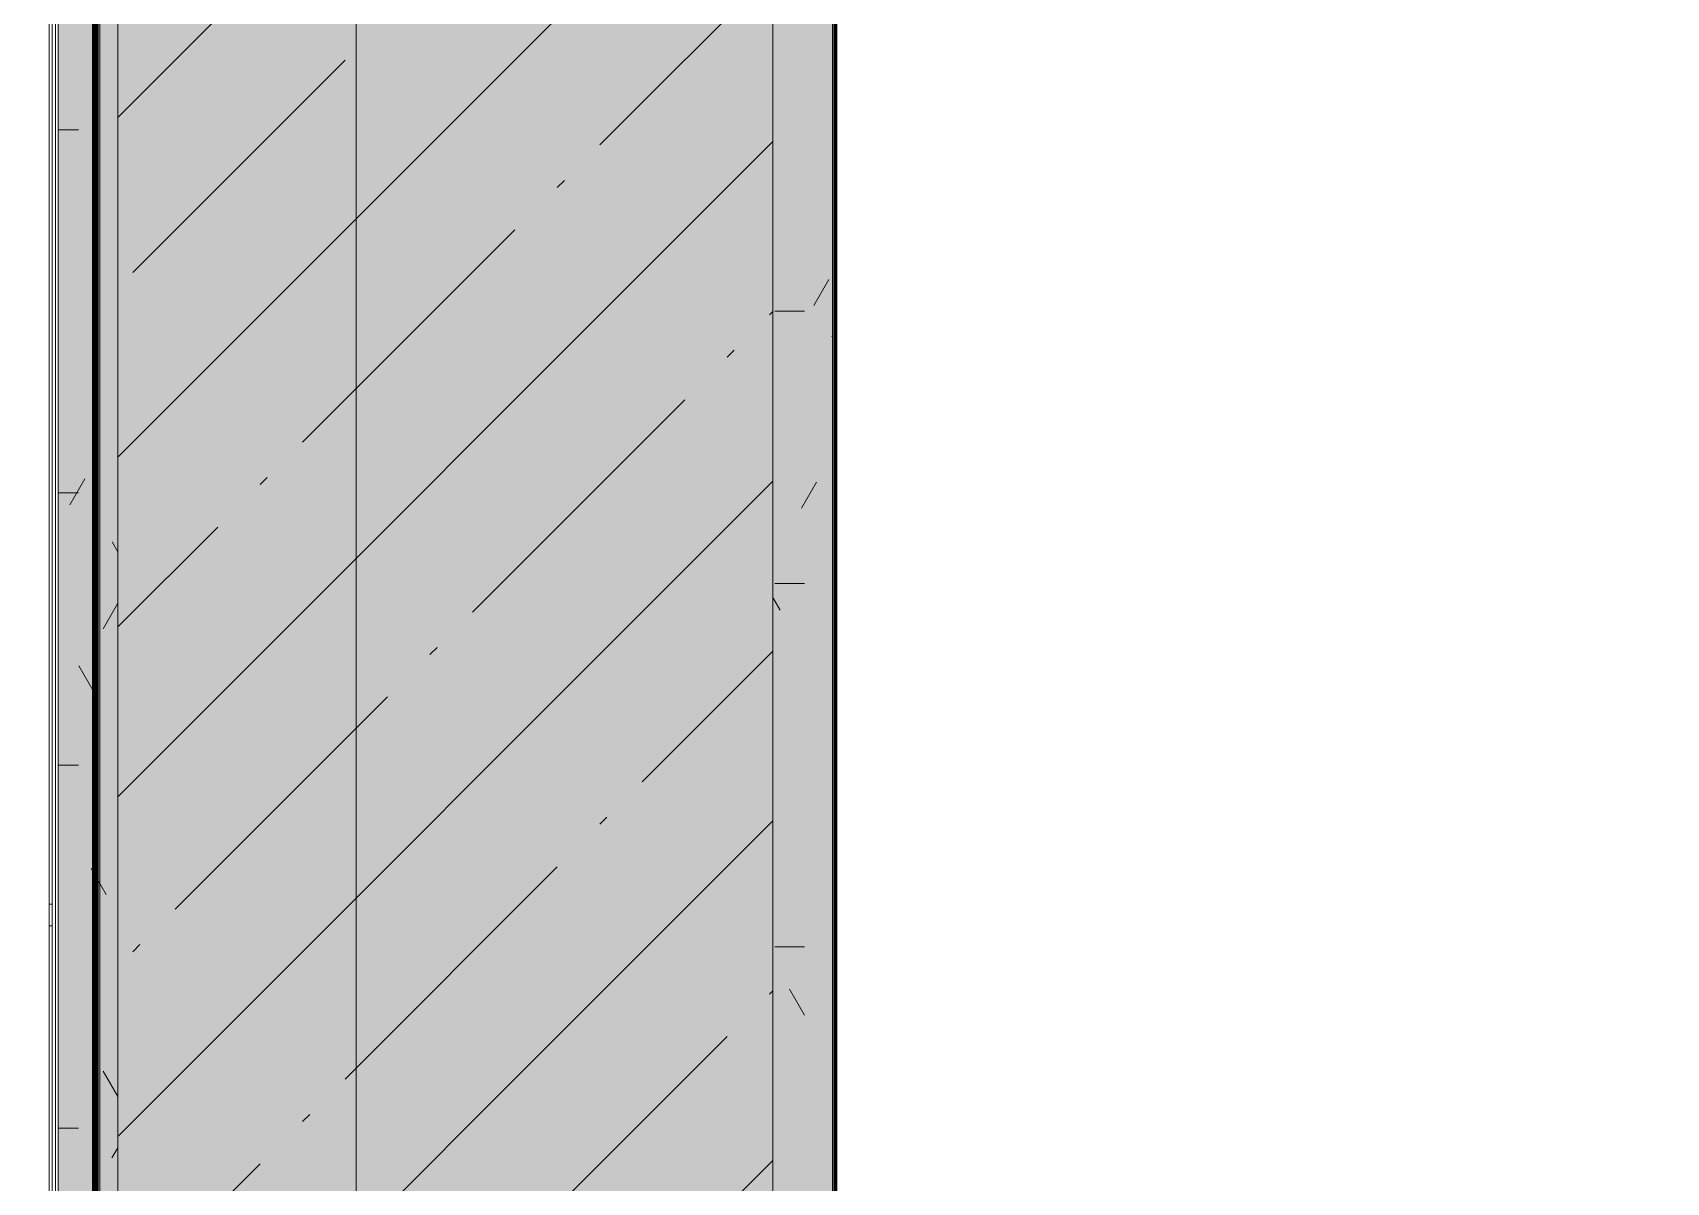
# Model space of a CAD drawing. Header units: millimetres. Extents: x -3817 to 677485, y -22715 to 103890.
# Drawn here: x 107345 to 107894, y 6496 to 6882 of the extents above; entities that cross this region are included whole.
import ezdxf

# ---------------------------------------------------------------- set-up
doc = ezdxf.new("R2010")
doc.units = ezdxf.units.MM
doc.layers.add('PDF _Геометрия', color=7, linetype='Continuous', true_color=0x1d1d1d)
doc.layers.add('PDF _Сплошная заливка', color=7, linetype='Continuous', true_color=0xffffff)

msp = doc.modelspace()

# ---------------------------------------------------------------- hatches: boundary and pattern name
at = {"layer": 'PDF _Сплошная заливка', "transparency": 33554559}
for points in [[(107394.45, 4311.35), (107593.58, 4311.35), (107593.58, 12511.35), (107373.58, 12511.35), (107373.58, 4311.35)], [(107353.58, 2061.35), (107373.58, 2061.35), (107373.58, 12291.35), (107353.58, 12291.35), (107353.58, 2081.35)]]:
    msp.add_hatch(color=256, dxfattribs=at).paths.add_polyline_path(points)

# ---------------------------------------------------------------- linework, layer by layer
at = {"layer": 'PDF _Геометрия', "color": 9, "lineweight": 9, "true_color": 0xc0c0c0}
for points in [[(107893.58, 12519.35), (107893.58, 12531.35), (105338.58, 12531.35), (105338.58, 12511.35), (107593.58, 12511.35), (107373.58, 12511.35), (105338.58, 12511.35), (105338.58, 12311.35), (107373.58, 12311.35), (107373.58, 4311.35), (107373.58, 2061.35), (107573.58, 2061.35), (107573.58, 4311.35), (107593.58, 4311.35), (107593.58, 4391.35), (107613.58, 4391.35)], [(107350.53, 6589.05), (107350.53, 6609.03), (107350.53, 6627.49), (107350.53, 6643.24), (107350.53, 6655.28), (107350.53, 6662.83), (107350.53, 6665.4), (107350.53, 6662.68), (107350.53, 6654.69), (107350.53, 6641.97), (107350.53, 6625.4), (107350.53, 6606.11), (107350.53, 6585.4), (107350.53, 6564.7), (107350.53, 6545.4), (107350.53, 6528.84), (107350.53, 6516.12), (107350.53, 6508.13), (107350.53, 6505.4), (107350.53, 6507.98), (107350.53, 6515.52), (107350.53, 6527.56), (107350.53, 6543.32), (107350.53, 6561.78), (107350.53, 6581.76)], [(107351.53, 6581.76), (107351.53, 6561.78), (107351.53, 6543.32), (107351.53, 6527.56), (107351.53, 6515.52), (107351.53, 6507.98), (107351.53, 6505.4), (107351.53, 6508.13), (107351.53, 6516.12), (107351.53, 6528.84), (107351.53, 6545.4), (107351.53, 6564.7), (107351.53, 6585.4), (107351.53, 6606.11), (107351.53, 6625.4), (107351.53, 6641.97), (107351.53, 6654.69), (107351.53, 6662.68), (107351.53, 6665.4), (107351.53, 6662.83), (107351.53, 6655.28), (107351.53, 6643.24), (107351.53, 6627.49), (107351.53, 6609.03), (107351.53, 6589.05)]]:
    msp.add_lwpolyline(points, dxfattribs=at)
for points in [[(105403.58, 2061.35), (107353.58, 2061.35), (107373.58, 2061.35), (107373.58, 12291.35), (107373.58, 12311.35), (105338.58, 12311.35), (105338.58, 12291.35), (107353.58, 12291.35), (107353.58, 2081.35), (105403.58, 2081.35)], [(107367.54, 2082.35), (107367.54, 12290.45), (107366.54, 12290.45), (107366.54, 2082.35)], [(107351.53, 6368.33), (107351.53, 6931.09), (107350.53, 6931.09), (107350.53, 6368.33)], [(107350.53, 6736.64), (107350.53, 6739.02), (107350.53, 6746.02), (107350.53, 6757.14), (107350.53, 6771.64), (107350.53, 6788.52), (107350.53, 6806.64), (107350.53, 6824.76), (107350.53, 6841.64), (107350.53, 6856.14), (107350.53, 6867.26), (107350.53, 6874.25), (107350.53, 6876.64), (107350.53, 6874.25), (107350.53, 6867.26), (107350.53, 6856.14), (107350.53, 6841.64), (107350.53, 6824.76), (107350.53, 6806.64), (107350.53, 6788.52), (107350.53, 6771.64), (107350.53, 6757.14), (107350.53, 6746.02), (107350.53, 6739.02)], [(107350.53, 6876.64), (107350.53, 6874.25), (107350.53, 6867.26), (107350.53, 6856.14), (107350.53, 6841.64), (107350.53, 6824.76), (107350.53, 6806.64), (107350.53, 6788.52), (107350.53, 6771.64), (107350.53, 6757.14), (107350.53, 6746.02), (107350.53, 6739.02), (107350.53, 6736.64), (107350.53, 6739.02), (107350.53, 6746.02), (107350.53, 6757.14), (107350.53, 6771.64), (107350.53, 6788.52), (107350.53, 6806.64), (107350.53, 6824.76), (107350.53, 6841.64), (107350.53, 6856.14), (107350.53, 6867.26), (107350.53, 6874.25)], [(107351.53, 6736.64), (107351.53, 6739.02), (107351.53, 6746.02), (107351.53, 6757.14), (107351.53, 6771.64), (107351.53, 6788.52), (107351.53, 6806.64), (107351.53, 6824.76), (107351.53, 6841.64), (107351.53, 6856.14), (107351.53, 6867.26), (107351.53, 6874.25), (107351.53, 6876.64), (107351.53, 6874.25), (107351.53, 6867.26), (107351.53, 6856.14), (107351.53, 6841.64), (107351.53, 6824.76), (107351.53, 6806.64), (107351.53, 6788.52), (107351.53, 6771.64), (107351.53, 6757.14), (107351.53, 6746.02), (107351.53, 6739.02)], [(107351.53, 6876.64), (107351.53, 6874.25), (107351.53, 6867.26), (107351.53, 6856.14), (107351.53, 6841.64), (107351.53, 6824.76), (107351.53, 6806.64), (107351.53, 6788.52), (107351.53, 6771.64), (107351.53, 6757.14), (107351.53, 6746.02), (107351.53, 6739.02), (107351.53, 6736.64), (107351.53, 6739.02), (107351.53, 6746.02), (107351.53, 6757.14), (107351.53, 6771.64), (107351.53, 6788.52), (107351.53, 6806.64), (107351.53, 6824.76), (107351.53, 6841.64), (107351.53, 6856.14), (107351.53, 6867.26), (107351.53, 6874.25)], [(107350.53, 6763.57), (107350.53, 6769.06), (107350.53, 6777.8), (107350.53, 6789.2), (107350.53, 6802.46), (107350.53, 6816.7), (107350.53, 6830.93), (107350.53, 6844.2), (107350.53, 6855.59), (107350.53, 6864.33), (107350.53, 6869.82), (107350.53, 6864.33), (107350.53, 6855.59), (107350.53, 6844.2), (107350.53, 6830.93), (107350.53, 6816.7), (107350.53, 6802.46), (107350.53, 6789.2), (107350.53, 6777.8), (107350.53, 6769.06)], [(107350.53, 6869.82), (107350.53, 6864.33), (107350.53, 6855.59), (107350.53, 6844.2), (107350.53, 6830.93), (107350.53, 6816.7), (107350.53, 6802.46), (107350.53, 6789.2), (107350.53, 6777.8), (107350.53, 6769.06), (107350.53, 6763.57), (107350.53, 6769.06), (107350.53, 6777.8), (107350.53, 6789.2), (107350.53, 6802.46), (107350.53, 6816.7), (107350.53, 6830.93), (107350.53, 6844.2), (107350.53, 6855.59), (107350.53, 6864.33)], [(107351.53, 6763.57), (107351.53, 6769.06), (107351.53, 6777.8), (107351.53, 6789.2), (107351.53, 6802.46), (107351.53, 6816.7), (107351.53, 6830.93), (107351.53, 6844.2), (107351.53, 6855.59), (107351.53, 6864.33), (107351.53, 6869.82), (107351.53, 6864.33), (107351.53, 6855.59), (107351.53, 6844.2), (107351.53, 6830.93), (107351.53, 6816.7), (107351.53, 6802.46), (107351.53, 6789.2), (107351.53, 6777.8), (107351.53, 6769.06)], [(107351.53, 6869.82), (107351.53, 6864.33), (107351.53, 6855.59), (107351.53, 6844.2), (107351.53, 6830.93), (107351.53, 6816.7), (107351.53, 6802.46), (107351.53, 6789.2), (107351.53, 6777.8), (107351.53, 6769.06), (107351.53, 6763.57), (107351.53, 6769.06), (107351.53, 6777.8), (107351.53, 6789.2), (107351.53, 6802.46), (107351.53, 6816.7), (107351.53, 6830.93), (107351.53, 6844.2), (107351.53, 6855.59), (107351.53, 6864.33)], [(107350.53, 6760.84), (107350.53, 6766.33), (107350.53, 6775.07), (107350.53, 6786.46), (107350.53, 6799.73), (107350.53, 6813.96), (107350.53, 6828.2), (107350.53, 6841.46), (107350.53, 6852.86), (107350.53, 6861.6), (107350.53, 6867.09), (107350.53, 6861.6), (107350.53, 6852.86), (107350.53, 6841.46), (107350.53, 6828.2), (107350.53, 6813.96), (107350.53, 6799.73), (107350.53, 6786.46), (107350.53, 6775.07), (107350.53, 6766.33)], [(107350.53, 6867.09), (107350.53, 6861.6), (107350.53, 6852.86), (107350.53, 6841.46), (107350.53, 6828.2), (107350.53, 6813.96), (107350.53, 6799.73), (107350.53, 6786.46), (107350.53, 6775.07), (107350.53, 6766.33), (107350.53, 6760.84), (107350.53, 6766.33), (107350.53, 6775.07), (107350.53, 6786.46), (107350.53, 6799.73), (107350.53, 6813.96), (107350.53, 6828.2), (107350.53, 6841.46), (107350.53, 6852.86), (107350.53, 6861.6)], [(107351.53, 6760.84), (107351.53, 6766.33), (107351.53, 6775.07), (107351.53, 6786.46), (107351.53, 6799.73), (107351.53, 6813.96), (107351.53, 6828.2), (107351.53, 6841.46), (107351.53, 6852.86), (107351.53, 6861.6), (107351.53, 6867.09), (107351.53, 6861.6), (107351.53, 6852.86), (107351.53, 6841.46), (107351.53, 6828.2), (107351.53, 6813.96), (107351.53, 6799.73), (107351.53, 6786.46), (107351.53, 6775.07), (107351.53, 6766.33)], [(107351.53, 6867.09), (107351.53, 6861.6), (107351.53, 6852.86), (107351.53, 6841.46), (107351.53, 6828.2), (107351.53, 6813.96), (107351.53, 6799.73), (107351.53, 6786.46), (107351.53, 6775.07), (107351.53, 6766.33), (107351.53, 6760.84), (107351.53, 6766.33), (107351.53, 6775.07), (107351.53, 6786.46), (107351.53, 6799.73), (107351.53, 6813.96), (107351.53, 6828.2), (107351.53, 6841.46), (107351.53, 6852.86), (107351.53, 6861.6)], [(107350.53, 6647.7), (107350.53, 6653.2), (107350.53, 6661.94), (107350.53, 6673.33), (107350.53, 6686.59), (107350.53, 6700.83), (107350.53, 6715.06), (107350.53, 6728.33), (107350.53, 6739.72), (107350.53, 6748.46), (107350.53, 6753.95), (107350.53, 6748.46), (107350.53, 6739.72), (107350.53, 6728.33), (107350.53, 6715.06), (107350.53, 6700.83), (107350.53, 6686.59), (107350.53, 6673.33), (107350.53, 6661.94), (107350.53, 6653.2)], [(107350.53, 6753.95), (107350.53, 6748.46), (107350.53, 6739.72), (107350.53, 6728.33), (107350.53, 6715.06), (107350.53, 6700.83), (107350.53, 6686.59), (107350.53, 6673.33), (107350.53, 6661.94), (107350.53, 6653.2), (107350.53, 6647.7), (107350.53, 6653.2), (107350.53, 6661.94), (107350.53, 6673.33), (107350.53, 6686.59), (107350.53, 6700.83), (107350.53, 6715.06), (107350.53, 6728.33), (107350.53, 6739.72), (107350.53, 6748.46)], [(107351.53, 6647.7), (107351.53, 6653.2), (107351.53, 6661.94), (107351.53, 6673.33), (107351.53, 6686.59), (107351.53, 6700.83), (107351.53, 6715.06), (107351.53, 6728.33), (107351.53, 6739.72), (107351.53, 6748.46), (107351.53, 6753.95), (107351.53, 6748.46), (107351.53, 6739.72), (107351.53, 6728.33), (107351.53, 6715.06), (107351.53, 6700.83), (107351.53, 6686.59), (107351.53, 6673.33), (107351.53, 6661.94), (107351.53, 6653.2)], [(107351.53, 6753.95), (107351.53, 6748.46), (107351.53, 6739.72), (107351.53, 6728.33), (107351.53, 6715.06), (107351.53, 6700.83), (107351.53, 6686.59), (107351.53, 6673.33), (107351.53, 6661.94), (107351.53, 6653.2), (107351.53, 6647.7), (107351.53, 6653.2), (107351.53, 6661.94), (107351.53, 6673.33), (107351.53, 6686.59), (107351.53, 6700.83), (107351.53, 6715.06), (107351.53, 6728.33), (107351.53, 6739.72), (107351.53, 6748.46)], [(107350.53, 6500.07), (107350.53, 6502.8), (107350.53, 6510.79), (107350.53, 6523.5), (107350.53, 6540.07), (107350.53, 6559.37), (107350.53, 6580.07), (107350.53, 6600.78), (107350.53, 6620.07), (107350.53, 6636.64), (107350.53, 6649.35), (107350.53, 6657.35), (107350.53, 6660.07), (107350.53, 6657.35), (107350.53, 6649.35), (107350.53, 6636.64), (107350.53, 6620.07), (107350.53, 6600.78), (107350.53, 6580.07), (107350.53, 6559.37), (107350.53, 6540.07), (107350.53, 6523.5), (107350.53, 6510.79), (107350.53, 6502.8)], [(107351.53, 6500.07), (107351.53, 6502.8), (107351.53, 6510.79), (107351.53, 6523.5), (107351.53, 6540.07), (107351.53, 6559.37), (107351.53, 6580.07), (107351.53, 6600.78), (107351.53, 6620.07), (107351.53, 6636.64), (107351.53, 6649.35), (107351.53, 6657.35), (107351.53, 6660.07), (107351.53, 6657.35), (107351.53, 6649.35), (107351.53, 6636.64), (107351.53, 6620.07), (107351.53, 6600.78), (107351.53, 6580.07), (107351.53, 6559.37), (107351.53, 6540.07), (107351.53, 6523.5), (107351.53, 6510.79), (107351.53, 6502.8)], [(107350.53, 6541.08), (107350.53, 6546.57), (107350.53, 6555.31), (107350.53, 6566.7), (107350.53, 6579.97), (107350.53, 6594.2), (107350.53, 6608.44), (107350.53, 6621.7), (107350.53, 6633.09), (107350.53, 6641.83), (107350.53, 6647.33), (107350.53, 6641.83), (107350.53, 6633.09), (107350.53, 6621.7), (107350.53, 6608.44), (107350.53, 6594.2), (107350.53, 6579.97), (107350.53, 6566.7), (107350.53, 6555.31), (107350.53, 6546.57)], [(107350.53, 6647.33), (107350.53, 6641.83), (107350.53, 6633.09), (107350.53, 6621.7), (107350.53, 6608.44), (107350.53, 6594.2), (107350.53, 6579.97), (107350.53, 6566.7), (107350.53, 6555.31), (107350.53, 6546.57), (107350.53, 6541.08), (107350.53, 6546.57), (107350.53, 6555.31), (107350.53, 6566.7), (107350.53, 6579.97), (107350.53, 6594.2), (107350.53, 6608.44), (107350.53, 6621.7), (107350.53, 6633.09), (107350.53, 6641.83)], [(107351.53, 6541.08), (107351.53, 6546.57), (107351.53, 6555.31), (107351.53, 6566.7), (107351.53, 6579.97), (107351.53, 6594.2), (107351.53, 6608.44), (107351.53, 6621.7), (107351.53, 6633.09), (107351.53, 6641.83), (107351.53, 6647.33), (107351.53, 6641.83), (107351.53, 6633.09), (107351.53, 6621.7), (107351.53, 6608.44), (107351.53, 6594.2), (107351.53, 6579.97), (107351.53, 6566.7), (107351.53, 6555.31), (107351.53, 6546.57)], [(107351.53, 6647.33), (107351.53, 6641.83), (107351.53, 6633.09), (107351.53, 6621.7), (107351.53, 6608.44), (107351.53, 6594.2), (107351.53, 6579.97), (107351.53, 6566.7), (107351.53, 6555.31), (107351.53, 6546.57), (107351.53, 6541.08), (107351.53, 6546.57), (107351.53, 6555.31), (107351.53, 6566.7), (107351.53, 6579.97), (107351.53, 6594.2), (107351.53, 6608.44), (107351.53, 6621.7), (107351.53, 6633.09), (107351.53, 6641.83)], [(107350.53, 6499.97), (107350.53, 6502.36), (107350.53, 6509.35), (107350.53, 6520.48), (107350.53, 6534.97), (107350.53, 6551.86), (107350.53, 6569.97), (107350.53, 6588.09), (107350.53, 6604.97), (107350.53, 6619.47), (107350.53, 6630.59), (107350.53, 6637.59), (107350.53, 6639.97), (107350.53, 6637.59), (107350.53, 6630.59), (107350.53, 6619.47), (107350.53, 6604.97), (107350.53, 6588.09), (107350.53, 6569.97), (107350.53, 6551.86), (107350.53, 6534.97), (107350.53, 6520.48), (107350.53, 6509.35), (107350.53, 6502.36)], [(107350.53, 6639.97), (107350.53, 6637.59), (107350.53, 6630.59), (107350.53, 6619.47), (107350.53, 6604.97), (107350.53, 6588.09), (107350.53, 6569.97), (107350.53, 6551.86), (107350.53, 6534.97), (107350.53, 6520.48), (107350.53, 6509.35), (107350.53, 6502.36), (107350.53, 6499.97), (107350.53, 6502.36), (107350.53, 6509.35), (107350.53, 6520.48), (107350.53, 6534.97), (107350.53, 6551.86), (107350.53, 6569.97), (107350.53, 6588.09), (107350.53, 6604.97), (107350.53, 6619.47), (107350.53, 6630.59), (107350.53, 6637.59)], [(107351.53, 6499.97), (107351.53, 6502.36), (107351.53, 6509.35), (107351.53, 6520.48), (107351.53, 6534.97), (107351.53, 6551.86), (107351.53, 6569.97), (107351.53, 6588.09), (107351.53, 6604.97), (107351.53, 6619.47), (107351.53, 6630.59), (107351.53, 6637.59), (107351.53, 6639.97), (107351.53, 6637.59), (107351.53, 6630.59), (107351.53, 6619.47), (107351.53, 6604.97), (107351.53, 6588.09), (107351.53, 6569.97), (107351.53, 6551.86), (107351.53, 6534.97), (107351.53, 6520.48), (107351.53, 6509.35), (107351.53, 6502.36)], [(107351.53, 6639.97), (107351.53, 6637.59), (107351.53, 6630.59), (107351.53, 6619.47), (107351.53, 6604.97), (107351.53, 6588.09), (107351.53, 6569.97), (107351.53, 6551.86), (107351.53, 6534.97), (107351.53, 6520.48), (107351.53, 6509.35), (107351.53, 6502.36), (107351.53, 6499.97), (107351.53, 6502.36), (107351.53, 6509.35), (107351.53, 6520.48), (107351.53, 6534.97), (107351.53, 6551.86), (107351.53, 6569.97), (107351.53, 6588.09), (107351.53, 6604.97), (107351.53, 6619.47), (107351.53, 6630.59), (107351.53, 6637.59)], [(107350.53, 6526.9), (107350.53, 6532.4), (107350.53, 6541.14), (107350.53, 6552.53), (107350.53, 6565.79), (107350.53, 6580.03), (107350.53, 6594.26), (107350.53, 6607.53), (107350.53, 6618.92), (107350.53, 6627.66), (107350.53, 6633.16), (107350.53, 6627.66), (107350.53, 6618.92), (107350.53, 6607.53), (107350.53, 6594.26), (107350.53, 6580.03), (107350.53, 6565.79), (107350.53, 6552.53), (107350.53, 6541.14), (107350.53, 6532.4)], [(107350.53, 6633.16), (107350.53, 6627.66), (107350.53, 6618.92), (107350.53, 6607.53), (107350.53, 6594.26), (107350.53, 6580.03), (107350.53, 6565.79), (107350.53, 6552.53), (107350.53, 6541.14), (107350.53, 6532.4), (107350.53, 6526.9), (107350.53, 6532.4), (107350.53, 6541.14), (107350.53, 6552.53), (107350.53, 6565.79), (107350.53, 6580.03), (107350.53, 6594.26), (107350.53, 6607.53), (107350.53, 6618.92), (107350.53, 6627.66)], [(107351.53, 6526.9), (107351.53, 6532.4), (107351.53, 6541.14), (107351.53, 6552.53), (107351.53, 6565.79), (107351.53, 6580.03), (107351.53, 6594.26), (107351.53, 6607.53), (107351.53, 6618.92), (107351.53, 6627.66), (107351.53, 6633.16), (107351.53, 6627.66), (107351.53, 6618.92), (107351.53, 6607.53), (107351.53, 6594.26), (107351.53, 6580.03), (107351.53, 6565.79), (107351.53, 6552.53), (107351.53, 6541.14), (107351.53, 6532.4)], [(107351.53, 6633.16), (107351.53, 6627.66), (107351.53, 6618.92), (107351.53, 6607.53), (107351.53, 6594.26), (107351.53, 6580.03), (107351.53, 6565.79), (107351.53, 6552.53), (107351.53, 6541.14), (107351.53, 6532.4), (107351.53, 6526.9), (107351.53, 6532.4), (107351.53, 6541.14), (107351.53, 6552.53), (107351.53, 6565.79), (107351.53, 6580.03), (107351.53, 6594.26), (107351.53, 6607.53), (107351.53, 6618.92), (107351.53, 6627.66)], [(107351.53, 6581.76), (107351.53, 6589.05), (107350.53, 6589.05), (107350.53, 6581.76)], [(107350.53, 6420.4), (107350.53, 6425.9), (107350.53, 6434.64), (107350.53, 6446.03), (107350.53, 6459.29), (107350.53, 6473.53), (107350.53, 6487.76), (107350.53, 6501.03), (107350.53, 6512.42), (107350.53, 6521.16), (107350.53, 6526.66), (107350.53, 6521.16), (107350.53, 6512.42), (107350.53, 6501.03), (107350.53, 6487.76), (107350.53, 6473.53), (107350.53, 6459.29), (107350.53, 6446.03), (107350.53, 6434.64), (107350.53, 6425.9)], [(107350.53, 6526.66), (107350.53, 6521.16), (107350.53, 6512.42), (107350.53, 6501.03), (107350.53, 6487.76), (107350.53, 6473.53), (107350.53, 6459.29), (107350.53, 6446.03), (107350.53, 6434.64), (107350.53, 6425.9), (107350.53, 6420.4), (107350.53, 6425.9), (107350.53, 6434.64), (107350.53, 6446.03), (107350.53, 6459.29), (107350.53, 6473.53), (107350.53, 6487.76), (107350.53, 6501.03), (107350.53, 6512.42), (107350.53, 6521.16)], [(107351.53, 6420.4), (107351.53, 6425.9), (107351.53, 6434.64), (107351.53, 6446.03), (107351.53, 6459.29), (107351.53, 6473.53), (107351.53, 6487.76), (107351.53, 6501.03), (107351.53, 6512.42), (107351.53, 6521.16), (107351.53, 6526.66), (107351.53, 6521.16), (107351.53, 6512.42), (107351.53, 6501.03), (107351.53, 6487.76), (107351.53, 6473.53), (107351.53, 6459.29), (107351.53, 6446.03), (107351.53, 6434.64), (107351.53, 6425.9)], [(107351.53, 6526.66), (107351.53, 6521.16), (107351.53, 6512.42), (107351.53, 6501.03), (107351.53, 6487.76), (107351.53, 6473.53), (107351.53, 6459.29), (107351.53, 6446.03), (107351.53, 6434.64), (107351.53, 6425.9), (107351.53, 6420.4), (107351.53, 6425.9), (107351.53, 6434.64), (107351.53, 6446.03), (107351.53, 6459.29), (107351.53, 6473.53), (107351.53, 6487.76), (107351.53, 6501.03), (107351.53, 6512.42), (107351.53, 6521.16)]]:
    msp.add_lwpolyline(points, close=True, dxfattribs=at)
at = {"layer": 'PDF _Геометрия', "color": 171, "lineweight": 70, "true_color": 0x8080ff}
msp.add_lwpolyline([(107366.54, 2082.35), (107366.54, 12290.45), (107365.54, 12290.45), (107365.54, 2082.35)], close=True, dxfattribs=at)
at = {"layer": 'PDF _Геометрия', "color": 7, "lineweight": 9}
for points in [[(107593.58, 4391.35), (107593.58, 12291.35)], [(107352.58, 6842.6), (107352.58, 6812.59), (107352.58, 6771.5), (107352.58, 6771.29), (107352.58, 6771.09), (107352.58, 6770.87), (107352.58, 6770.58), (107352.58, 6770.18), (107352.58, 6769.62), (107352.58, 6768.86), (107352.58, 6767.86), (107352.58, 6766.56), (107352.58, 6764.94), (107352.58, 6762.95), (107352.58, 6760.53), (107352.58, 6757.65), (107352.58, 6754.27), (107352.58, 6750.33), (107352.58, 6745.81), (107352.58, 6743.65), (107352.58, 6741.37), (107352.58, 6738.96), (107352.58, 6736.46), (107352.58, 6733.86), (107352.58, 6731.17), (107352.58, 6728.41), (107352.58, 6725.59), (107352.58, 6722.72), (107352.58, 6719.81), (107352.58, 6716.87), (107352.58, 6713.91), (107352.58, 6710.94), (107352.58, 6707.97), (107352.58, 6705.01), (107352.58, 6702.08), (107352.58, 6699.19), (107352.58, 6696.34), (107352.58, 6693.54), (107352.58, 6690.82), (107352.58, 6688.17), (107352.58, 6685.61), (107352.58, 6683.15), (107352.58, 6680.8), (107352.58, 6613.74), (107352.58, 6608.73), (107352.58, 6604.37), (107352.58, 6600.59), (107352.58, 6597.32), (107352.58, 6594.49), (107352.58, 6592.04), (107352.58, 6589.88), (107352.58, 6587.96), (107352.58, 6586.2), (107352.58, 6584.54), (107352.58, 6582.89), (107352.58, 6581.2), (107352.58, 6579.39), (107352.58, 6577.39), (107352.58, 6575.13), (107352.58, 6572.54), (107352.58, 6569.56), (107352.58, 6567.99), (107352.58, 6566.11), (107352.58, 6563.95), (107352.58, 6561.54), (107352.58, 6558.92), (107352.58, 6556.11), (107352.58, 6553.15), (107352.58, 6550.08), (107352.58, 6546.92), (107352.58, 6543.71), (107352.58, 6540.48), (107352.58, 6537.26), (107352.58, 6534.09), (107352.58, 6531.01), (107352.58, 6528.03), (107352.58, 6525.2), (107352.58, 6522.56), (107352.58, 6520.12), (107352.58, 6517.92), (107352.58, 6516.01), (107352.58, 6514.4), (107352.58, 6513.14), (107352.58, 6512.26), (107352.58, 6512.37), (107352.58, 6512.62), (107352.58, 6513), (107352.58, 6513.5), (107352.58, 6514.11), (107352.58, 6514.84), (107352.58, 6515.68), (107352.58, 6516.62), (107352.58, 6517.66), (107352.58, 6518.79), (107352.58, 6520.01), (107352.58, 6521.32), (107352.58, 6522.71), (107352.58, 6524.17), (107352.58, 6525.71), (107352.58, 6527.31), (107352.58, 6528.97), (107352.58, 6530.69), (107352.58, 6532.47), (107352.58, 6534.29), (107352.58, 6536.15), (107352.58, 6538.05), (107352.58, 6539.99), (107352.58, 6541.95), (107352.58, 6543.94), (107352.58, 6545.95), (107352.58, 6547.98), (107352.58, 6550.01), (107352.58, 6552.05), (107352.58, 6554.1), (107352.58, 6556.14), (107352.58, 6558.17), (107352.58, 6560.19), (107352.58, 6562.19), (107352.58, 6564.17), (107352.58, 6566.12), (107352.58, 6568.04), (107352.58, 6569.93), (107352.58, 6571.77), (107352.58, 6573.57), (107352.58, 6575.32), (107352.58, 6577.02), (107352.58, 6578.65), (107352.58, 6580.23), (107352.58, 6581.73), (107352.58, 6583.16), (107352.58, 6584.51), (107352.58, 6585.79), (107352.58, 6586.97), (107352.58, 6588.06), (107352.58, 6589.06), (107352.58, 6589.95), (107352.58, 6590.74), (107352.58, 6591.42), (107352.58, 6594.68), (107352.58, 6597.86), (107352.58, 6600.98), (107352.58, 6604.05), (107352.58, 6607.09), (107352.58, 6610.11), (107352.58, 6613.13), (107352.58, 6616.16), (107352.58, 6619.21), (107352.58, 6622.3), (107352.58, 6625.43), (107352.58, 6628.63), (107352.58, 6630.05), (107352.58, 6631.58), (107352.58, 6633.24), (107352.58, 6635.01), (107352.58, 6636.89), (107352.58, 6638.88), (107352.58, 6640.97), (107352.58, 6643.17), (107352.58, 6645.47), (107352.58, 6647.86), (107352.58, 6650.35), (107352.58, 6652.93), (107352.58, 6655.59), (107352.58, 6658.34), (107352.58, 6661.17), (107352.58, 6664.08), (107352.58, 6667.07), (107352.58, 6670.12), (107352.58, 6673.25), (107352.58, 6676.44), (107352.58, 6679.69), (107352.58, 6680.59), (107352.58, 6681.51), (107352.58, 6682.47), (107352.58, 6683.46), (107352.58, 6684.48), (107352.58, 6685.53), (107352.58, 6686.62), (107352.58, 6687.73), (107352.58, 6688.87), (107352.58, 6690.04), (107352.58, 6691.23), (107352.58, 6692.46), (107352.58, 6693.7), (107352.58, 6694.98), (107352.58, 6696.28), (107352.58, 6697.6), (107352.58, 6698.95), (107352.58, 6700.32), (107352.58, 6701.71), (107352.58, 6703.13), (107352.58, 6704.56), (107352.58, 6706.01), (107352.58, 6707.49), (107352.58, 6708.98), (107352.58, 6710.5), (107352.58, 6712.03), (107352.58, 6713.57), (107352.58, 6715.14), (107352.58, 6716.72), (107352.58, 6718.31), (107352.58, 6719.92), (107352.58, 6721.54), (107352.58, 6723.18), (107352.58, 6724.82), (107352.58, 6726.48), (107352.58, 6728.16), (107352.58, 6729.84), (107352.58, 6731.53), (107352.58, 6733.23), (107352.58, 6734.94), (107352.58, 6736.66), (107352.58, 6738.38), (107352.58, 6740.11), (107352.58, 6741.85), (107352.58, 6743.59), (107352.58, 6745.34), (107352.58, 6747.09), (107352.58, 6748.84), (107352.58, 6750.6), (107352.58, 6752.36), (107352.58, 6754.12), (107352.58, 6755.88), (107352.58, 6757.65), (107352.58, 6759.41), (107352.58, 6761.17), (107352.58, 6762.92), (107352.58, 6764.68), (107352.58, 6766.43), (107352.58, 6768.18), (107352.58, 6769.93), (107352.58, 6771.66), (107352.58, 6773.4), (107352.58, 6775.13), (107352.58, 6776.85), (107352.58, 6778.56), (107352.58, 6780.26), (107352.58, 6781.96), (107352.58, 6783.64), (107352.58, 6785.32), (107352.58, 6786.98), (107352.58, 6788.63), (107352.58, 6790.27), (107352.58, 6791.9), (107352.58, 6793.52), (107352.58, 6795.11), (107352.58, 6796.7), (107352.58, 6798.27), (107352.58, 6799.82), (107352.58, 6801.36), (107352.58, 6802.88), (107352.58, 6804.38), (107352.58, 6805.86), (107352.58, 6807.32), (107352.58, 6808.76), (107352.58, 6810.19), (107352.58, 6811.59), (107352.58, 6812.96), (107352.58, 6814.32), (107352.58, 6815.65), (107352.58, 6816.96), (107352.58, 6818.24), (107352.58, 6819.5), (107352.58, 6820.74), (107352.58, 6821.94), (107352.58, 6823.12), (107352.58, 6824.27), (107352.58, 6825.39), (107352.58, 6826.49), (107352.58, 6827.55), (107352.58, 6828.58), (107352.58, 6829.58), (107352.58, 6830.55), (107352.58, 6831.49), (107352.58, 6832.4), (107352.58, 6833.27), (107352.58, 6834.1), (107352.58, 6834.9), (107352.58, 6835.67), (107352.58, 6836.4), (107352.58, 6837.09), (107352.58, 6837.75), (107352.58, 6838.36), (107352.58, 6838.94), (107352.58, 6839.48), (107352.58, 6839.97), (107352.58, 6840.43), (107352.58, 6840.85), (107352.58, 6841.22), (107352.58, 6841.55), (107352.58, 6841.83), (107352.58, 6842.08), (107352.58, 6842.27), (107352.58, 6842.43), (107352.58, 6842.53), (107352.58, 6842.59)], [(107352.58, 6651.01), (107352.58, 6696.76), (107352.58, 6719.06), (107352.58, 6721.21), (107352.58, 6706.52), (107352.58, 6678.29), (107352.58, 6639.84), (107352.58, 6594.46), (107352.58, 6588.74), (107352.58, 6583.28), (107352.58, 6578.09), (107352.58, 6573.16), (107352.58, 6568.49), (107352.58, 6564.07), (107352.58, 6559.91), (107352.58, 6555.99), (107352.58, 6552.32), (107352.58, 6548.89), (107352.58, 6545.7), (107352.58, 6542.75), (107352.58, 6540.03), (107352.58, 6537.55), (107352.58, 6535.29), (107352.58, 6533.25), (107352.58, 6531.44), (107352.58, 6529.84), (107352.58, 6528.46), (107352.58, 6527.3), (107352.58, 6526.34), (107352.58, 6525.59), (107352.58, 6525.04), (107352.58, 6524.69), (107352.58, 6524.55), (107352.58, 6524.59), (107352.58, 6524.83), (107352.58, 6525.25), (107352.58, 6525.86), (107352.58, 6526.65), (107352.58, 6527.62), (107352.58, 6528.77), (107352.58, 6530.09), (107352.58, 6531.58), (107352.58, 6533.24), (107352.58, 6535.06), (107352.58, 6537.05), (107352.58, 6539.19), (107352.58, 6541.48), (107352.58, 6543.93), (107352.58, 6546.53), (107352.58, 6549.27), (107352.58, 6552.16), (107352.58, 6555.18), (107352.58, 6558.35), (107352.58, 6561.64), (107352.58, 6565.07), (107352.58, 6568.62), (107352.58, 6572.3), (107352.58, 6576.1), (107352.58, 6580.02), (107352.58, 6584.06), (107352.58, 6588.21), (107352.58, 6592.47), (107352.58, 6596.83), (107352.58, 6601.3), (107352.58, 6605.87), (107352.58, 6610.53), (107352.58, 6615.29), (107352.58, 6620.15), (107352.58, 6625.09), (107352.58, 6630.11), (107352.58, 6635.22), (107352.58, 6640.41), (107352.58, 6645.67)], [(107352.58, 6657.12), (107352.58, 6690.13), (107352.58, 6702.17), (107352.58, 6696.47), (107352.58, 6676.27), (107352.58, 6644.81), (107352.58, 6605.34), (107352.58, 6600.12), (107352.58, 6595.28), (107352.58, 6590.81), (107352.58, 6586.71), (107352.58, 6582.95), (107352.58, 6579.55), (107352.58, 6576.48), (107352.58, 6573.75), (107352.58, 6571.35), (107352.58, 6569.27), (107352.58, 6567.51), (107352.58, 6566.05), (107352.58, 6564.89), (107352.58, 6564.03), (107352.58, 6563.46), (107352.58, 6563.17), (107352.58, 6563.15), (107352.58, 6563.4), (107352.58, 6563.91), (107352.58, 6564.68), (107352.58, 6565.69), (107352.58, 6566.95), (107352.58, 6568.44), (107352.58, 6570.15), (107352.58, 6572.09), (107352.58, 6574.25), (107352.58, 6576.61), (107352.58, 6579.17), (107352.58, 6581.92), (107352.58, 6584.87), (107352.58, 6587.99), (107352.58, 6591.29), (107352.58, 6594.76), (107352.58, 6598.38), (107352.58, 6602.16), (107352.58, 6606.09), (107352.58, 6610.16), (107352.58, 6614.37), (107352.58, 6618.7), (107352.58, 6623.15), (107352.58, 6627.71), (107352.58, 6632.38), (107352.58, 6637.16), (107352.58, 6642.02), (107352.58, 6646.98), (107352.58, 6652.01)]]:
    msp.add_lwpolyline(points, close=True, dxfattribs=at)
for points in [[(107613.58, 4391.35), (107613.58, 12290.35)], [(107352.58, 6910.3), (107352.58, 6871.32), (107352.58, 6865.7), (107352.58, 6860.24), (107352.58, 6855), (107352.58, 6850.05), (107352.58, 6845.44), (107352.58, 6841.22), (107352.58, 6837.46), (107352.58, 6834.21), (107352.58, 6831.53), (107352.58, 6829.47), (107352.58, 6828.1), (107352.58, 6827.47), (107352.58, 6827.63), (107352.58, 6828.65), (107352.58, 6830.58), (107352.58, 6832.71), (107352.58, 6835.44), (107352.58, 6838.74), (107352.58, 6842.56), (107352.58, 6846.87), (107352.58, 6851.64), (107352.58, 6856.81), (107352.58, 6862.35), (107352.58, 6868.23), (107352.58, 6874.39), (107352.58, 6880.81), (107352.58, 6887.45)], [(107352.58, 6882.89), (107352.58, 6877.14), (107352.58, 6871.31), (107352.58, 6865.42), (107352.58, 6859.46), (107352.58, 6853.46), (107352.58, 6847.43), (107352.58, 6842.22), (107352.58, 6837.32), (107352.58, 6832.71), (107352.58, 6828.39), (107352.58, 6824.35), (107352.58, 6820.6), (107352.58, 6817.12), (107352.58, 6813.92), (107352.58, 6810.99), (107352.58, 6808.32), (107352.58, 6805.92), (107352.58, 6803.77), (107352.58, 6801.87), (107352.58, 6800.22), (107352.58, 6798.82), (107352.58, 6797.65), (107352.58, 6796.72), (107352.58, 6796.02), (107352.58, 6795.54), (107352.58, 6795.29), (107352.58, 6795.26), (107352.58, 6795.44), (107352.58, 6795.83), (107352.58, 6796.43), (107352.58, 6797.22), (107352.58, 6798.22), (107352.58, 6799.4), (107352.58, 6800.78), (107352.58, 6802.34), (107352.58, 6804.07), (107352.58, 6805.99), (107352.58, 6808.07), (107352.58, 6810.32), (107352.58, 6812.74), (107352.58, 6815.31), (107352.58, 6818.04), (107352.58, 6820.91), (107352.58, 6823.94), (107352.58, 6827.1), (107352.58, 6830.4), (107352.58, 6833.84), (107352.58, 6837.4), (107352.58, 6841.08), (107352.58, 6844.89), (107352.58, 6848.81), (107352.58, 6852.85), (107352.58, 6856.99), (107352.58, 6861.23), (107352.58, 6865.58), (107352.58, 6870.01), (107352.58, 6874.54), (107352.58, 6879.15), (107352.58, 6883.85)], [(107352.58, 6883.49), (107352.58, 6881.37), (107352.58, 6879.14), (107352.58, 6876.79), (107352.58, 6874.3), (107352.58, 6871.66), (107352.58, 6868.85), (107352.58, 6865.86), (107352.58, 6862.97), (107352.58, 6860.35), (107352.58, 6858), (107352.58, 6855.9), (107352.58, 6854.01), (107352.58, 6852.32), (107352.58, 6850.82), (107352.58, 6849.46), (107352.58, 6848.25), (107352.58, 6847.15), (107352.58, 6846.14), (107352.58, 6845.2), (107352.58, 6844.31), (107352.58, 6843.45), (107352.58, 6842.6)], [(107352.58, 6842.6), (107352.58, 6842.59), (107352.58, 6842.58), (107352.58, 6842.57), (107352.58, 6842.55), (107352.58, 6842.53), (107352.58, 6842.51), (107352.58, 6842.48), (107352.58, 6842.45), (107352.58, 6842.41), (107352.58, 6842.37), (107352.58, 6842.33), (107352.58, 6842.28), (107352.58, 6842.23), (107352.58, 6842.17), (107352.58, 6842.12), (107352.58, 6842.05), (107352.58, 6841.99), (107352.58, 6841.92), (107352.58, 6841.85), (107352.58, 6841.77), (107352.58, 6841.69), (107352.58, 6841.61), (107352.58, 6841.52), (107352.58, 6841.43), (107352.58, 6841.34), (107352.58, 6841.24), (107352.58, 6841.14), (107352.58, 6841.04), (107352.58, 6840.93), (107352.58, 6840.82), (107352.58, 6840.71), (107352.58, 6840.59), (107352.58, 6840.47), (107352.58, 6840.35), (107352.58, 6840.22), (107352.58, 6840.09), (107352.58, 6839.95), (107352.58, 6839.82), (107352.58, 6839.68), (107352.58, 6839.53), (107352.58, 6839.38), (107352.58, 6839.23), (107352.58, 6839.08), (107352.58, 6838.93), (107352.58, 6838.77), (107352.58, 6838.6), (107352.58, 6838.44), (107352.58, 6838.27), (107352.58, 6838.09), (107352.58, 6837.92), (107352.58, 6837.74), (107352.58, 6837.56), (107352.58, 6837.37), (107352.58, 6837.19), (107352.58, 6837), (107352.58, 6836.8), (107352.58, 6836.61), (107352.58, 6836.41), (107352.58, 6836.2), (107352.58, 6836), (107352.58, 6835.79), (107352.58, 6835.58), (107352.58, 6835.36), (107352.58, 6835.15), (107352.58, 6834.93), (107352.58, 6834.7), (107352.58, 6834.48), (107352.58, 6834.25), (107352.58, 6834.02), (107352.58, 6833.78), (107352.58, 6833.55), (107352.58, 6833.31), (107352.58, 6833.06), (107352.58, 6832.82), (107352.58, 6832.57), (107352.58, 6832.32), (107352.58, 6832.07), (107352.58, 6831.81), (107352.58, 6831.55), (107352.58, 6831.29), (107352.58, 6831.03), (107352.58, 6830.76), (107352.58, 6830.49), (107352.58, 6830.22), (107352.58, 6829.94), (107352.58, 6829.67), (107352.58, 6829.39), (107352.58, 6829.1), (107352.58, 6828.82), (107352.58, 6828.53), (107352.58, 6828.24), (107352.58, 6827.95), (107352.58, 6827.66), (107352.58, 6827.36), (107352.58, 6827.06), (107352.58, 6826.76), (107352.58, 6826.45), (107352.58, 6826.15), (107352.58, 6825.84), (107352.58, 6825.53), (107352.58, 6825.21), (107352.58, 6824.9), (107352.58, 6824.58), (107352.58, 6824.26), (107352.58, 6823.93), (107352.58, 6823.61), (107352.58, 6823.28), (107352.58, 6822.95), (107352.58, 6822.62), (107352.58, 6822.28), (107352.58, 6821.95), (107352.58, 6821.61), (107352.58, 6821.27), (107352.58, 6820.92), (107352.58, 6820.58), (107352.58, 6820.23), (107352.58, 6819.88), (107352.58, 6819.53), (107352.58, 6819.18), (107352.58, 6818.82), (107352.58, 6818.46), (107352.58, 6818.1), (107352.58, 6817.74), (107352.58, 6817.38), (107352.58, 6817.01), (107352.58, 6816.65), (107352.58, 6816.28), (107352.58, 6815.9), (107352.58, 6815.53), (107352.58, 6815.16), (107352.58, 6814.78), (107352.58, 6814.4), (107352.58, 6814.02), (107352.58, 6813.63), (107352.58, 6813.25), (107352.58, 6812.86), (107352.58, 6812.47), (107352.58, 6812.08), (107352.58, 6811.69), (107352.58, 6811.3), (107352.58, 6810.9), (107352.58, 6810.51), (107352.58, 6810.11), (107352.58, 6809.71), (107352.58, 6809.3), (107352.58, 6808.9), (107352.58, 6808.49), (107352.58, 6808.09), (107352.58, 6807.68), (107352.58, 6807.27), (107352.58, 6806.85), (107352.58, 6806.44), (107352.58, 6806.02), (107352.58, 6805.61), (107352.58, 6805.19), (107352.58, 6804.77), (107352.58, 6804.35), (107352.58, 6803.92), (107352.58, 6803.5), (107352.58, 6803.07), (107352.58, 6802.65), (107352.58, 6802.22), (107352.58, 6801.79), (107352.58, 6801.36), (107352.58, 6800.92), (107352.58, 6800.49), (107352.58, 6800.05), (107352.58, 6799.61), (107352.58, 6799.17), (107352.58, 6798.73), (107352.58, 6798.29), (107352.58, 6797.85), (107352.58, 6797.41), (107352.58, 6796.96), (107352.58, 6796.52), (107352.58, 6796.07), (107352.58, 6795.62), (107352.58, 6795.17), (107352.58, 6794.72), (107352.58, 6794.26), (107352.58, 6793.81), (107352.58, 6793.36), (107352.58, 6792.9), (107352.58, 6792.44), (107352.58, 6791.99), (107352.58, 6791.53), (107352.58, 6791.07), (107352.58, 6790.6), (107352.58, 6790.14), (107352.58, 6789.68), (107352.58, 6789.21), (107352.58, 6788.75), (107352.58, 6788.28), (107352.58, 6787.81), (107352.58, 6787.35), (107352.58, 6786.88), (107352.58, 6786.41), (107352.58, 6785.94), (107352.58, 6785.46), (107352.58, 6784.99), (107352.58, 6784.52), (107352.58, 6784.04), (107352.58, 6783.57), (107352.58, 6783.09), (107352.58, 6782.61), (107352.58, 6782.14), (107352.58, 6781.66), (107352.58, 6781.18), (107352.58, 6780.7), (107352.58, 6780.22), (107352.58, 6779.73), (107352.58, 6779.25), (107352.58, 6778.77), (107352.58, 6778.29), (107352.58, 6777.8), (107352.58, 6777.32), (107352.58, 6776.83), (107352.58, 6776.34), (107352.58, 6775.86), (107352.58, 6775.37), (107352.58, 6774.88), (107352.58, 6774.39), (107352.58, 6773.9), (107352.58, 6773.41), (107352.58, 6772.92), (107352.58, 6772.43), (107352.58, 6771.94), (107352.58, 6771.45), (107352.58, 6770.96), (107352.58, 6770.47), (107352.58, 6769.97), (107352.58, 6769.48), (107352.58, 6768.99), (107352.58, 6768.49), (107352.58, 6768), (107352.58, 6767.5), (107352.58, 6767.01), (107352.58, 6766.51), (107352.58, 6766.02), (107352.58, 6765.52), (107352.58, 6765.02), (107352.58, 6764.53), (107352.58, 6764.03), (107352.58, 6763.53), (107352.58, 6763.03), (107352.58, 6762.54), (107352.58, 6762.04), (107352.58, 6761.54), (107352.58, 6761.04), (107352.58, 6760.55), (107352.58, 6760.05), (107352.58, 6759.55), (107352.58, 6759.05), (107352.58, 6758.55), (107352.58, 6758.05), (107352.58, 6757.55), (107352.58, 6757.06), (107352.58, 6756.56), (107352.58, 6756.06), (107352.58, 6755.56), (107352.58, 6755.06), (107352.58, 6754.56), (107352.58, 6754.06), (107352.58, 6753.56), (107352.58, 6753.07), (107352.58, 6752.57), (107352.58, 6752.07), (107352.58, 6751.57), (107352.58, 6751.07), (107352.58, 6750.57), (107352.58, 6750.08), (107352.58, 6749.58), (107352.58, 6749.08), (107352.58, 6748.58), (107352.58, 6748.09), (107352.58, 6747.59), (107352.58, 6747.09), (107352.58, 6746.6), (107352.58, 6746.1), (107352.58, 6745.61), (107352.58, 6745.11), (107352.58, 6744.62), (107352.58, 6744.12), (107352.58, 6743.63), (107352.58, 6743.13), (107352.58, 6742.64), (107352.58, 6742.15), (107352.58, 6741.65), (107352.58, 6741.16), (107352.58, 6740.67), (107352.58, 6740.18), (107352.58, 6739.69), (107352.58, 6739.2), (107352.58, 6738.71), (107352.58, 6738.22), (107352.58, 6737.73), (107352.58, 6737.24), (107352.58, 6736.75), (107352.58, 6736.27), (107352.58, 6735.78), (107352.58, 6735.29), (107352.58, 6734.81), (107352.58, 6734.32), (107352.58, 6733.84), (107352.58, 6733.36), (107352.58, 6732.87), (107352.58, 6732.39), (107352.58, 6731.91), (107352.58, 6731.43), (107352.58, 6730.95), (107352.58, 6730.47), (107352.58, 6729.99), (107352.58, 6729.52), (107352.58, 6729.04), (107352.58, 6728.56), (107352.58, 6728.09), (107352.58, 6727.61), (107352.58, 6727.14), (107352.58, 6726.67), (107352.58, 6726.2), (107352.58, 6725.73), (107352.58, 6725.26), (107352.58, 6724.79), (107352.58, 6724.32), (107352.58, 6723.85), (107352.58, 6723.39), (107352.58, 6722.92), (107352.58, 6722.46), (107352.58, 6722), (107352.58, 6721.53), (107352.58, 6721.07), (107352.58, 6720.61), (107352.58, 6720.15), (107352.58, 6719.7), (107352.58, 6719.24), (107352.58, 6718.79), (107352.58, 6718.33), (107352.58, 6717.88), (107352.58, 6717.43), (107352.58, 6716.98), (107352.58, 6716.53), (107352.58, 6716.08), (107352.58, 6715.63), (107352.58, 6715.19), (107352.58, 6714.74), (107352.58, 6714.3), (107352.58, 6713.86), (107352.58, 6713.42), (107352.58, 6712.98), (107352.58, 6712.54), (107352.58, 6712.1), (107352.58, 6711.67), (107352.58, 6711.23), (107352.58, 6710.8), (107352.58, 6710.37), (107352.58, 6709.94), (107352.58, 6709.51), (107352.58, 6709.09), (107352.58, 6708.66), (107352.58, 6708.24), (107352.58, 6707.81), (107352.58, 6707.39), (107352.58, 6706.97), (107352.58, 6706.56), (107352.58, 6706.14), (107352.58, 6705.73), (107352.58, 6705.31), (107352.58, 6704.9), (107352.58, 6704.49), (107352.58, 6704.08), (107352.58, 6703.68), (107352.58, 6703.27), (107352.58, 6702.87), (107352.58, 6702.47), (107352.58, 6702.07), (107352.58, 6701.67), (107352.58, 6701.27), (107352.58, 6700.88), (107352.58, 6700.49), (107352.58, 6700.1), (107352.58, 6699.71), (107352.58, 6699.32), (107352.58, 6698.93), (107352.58, 6698.55), (107352.58, 6698.17), (107352.58, 6697.79), (107352.58, 6697.41), (107352.58, 6697.03), (107352.58, 6696.66), (107352.58, 6696.29), (107352.58, 6695.92), (107352.58, 6695.55), (107352.58, 6695.18), (107352.58, 6694.82), (107352.58, 6694.45), (107352.58, 6694.09), (107352.58, 6693.74), (107352.58, 6693.38), (107352.58, 6693.02), (107352.58, 6692.67), (107352.58, 6692.32), (107352.58, 6691.97), (107352.58, 6691.63), (107352.58, 6691.28), (107352.58, 6690.94), (107352.58, 6690.6), (107352.58, 6690.27), (107352.58, 6689.93), (107352.58, 6689.6), (107352.58, 6689.27), (107352.58, 6688.94), (107352.58, 6688.61), (107352.58, 6688.29), (107352.58, 6687.97), (107352.58, 6687.65), (107352.58, 6687.33), (107352.58, 6687.01), (107352.58, 6686.7), (107352.58, 6686.39), (107352.58, 6686.08), (107352.58, 6685.78), (107352.58, 6685.48), (107352.58, 6685.18), (107352.58, 6684.88), (107352.58, 6684.58), (107352.58, 6684.29), (107352.58, 6684), (107352.58, 6683.71), (107352.58, 6683.42), (107352.58, 6683.14), (107352.58, 6682.86), (107352.58, 6682.58), (107352.58, 6682.31), (107352.58, 6682.03), (107352.58, 6681.76), (107352.58, 6681.49), (107352.58, 6681.23), (107352.58, 6680.97), (107352.58, 6680.71), (107352.58, 6680.45), (107352.58, 6680.2), (107352.58, 6679.94), (107352.58, 6679.69), (107352.58, 6676.44), (107352.58, 6673.25), (107352.58, 6670.12), (107352.58, 6667.07), (107352.58, 6664.08), (107352.58, 6661.17), (107352.58, 6658.34), (107352.58, 6655.59), (107352.58, 6652.93), (107352.58, 6650.35), (107352.58, 6647.86), (107352.58, 6645.47), (107352.58, 6643.17), (107352.58, 6640.97), (107352.58, 6638.88), (107352.58, 6636.89), (107352.58, 6635.01), (107352.58, 6633.24), (107352.58, 6631.58), (107352.58, 6630.05), (107352.58, 6628.63), (107352.58, 6625.43), (107352.58, 6622.3), (107352.58, 6619.21), (107352.58, 6616.16), (107352.58, 6613.13), (107352.58, 6610.11), (107352.58, 6607.09), (107352.58, 6604.05), (107352.58, 6600.98), (107352.58, 6597.86), (107352.58, 6594.68), (107352.58, 6591.42), (107352.58, 6590.74), (107352.58, 6589.95), (107352.58, 6589.06), (107352.58, 6588.06), (107352.58, 6586.97), (107352.58, 6585.79), (107352.58, 6584.51), (107352.58, 6583.16), (107352.58, 6581.73), (107352.58, 6580.23), (107352.58, 6578.65), (107352.58, 6577.02), (107352.58, 6575.32), (107352.58, 6573.57), (107352.58, 6571.77), (107352.58, 6569.93), (107352.58, 6568.04), (107352.58, 6566.12), (107352.58, 6564.17), (107352.58, 6562.19), (107352.58, 6560.19), (107352.58, 6558.17), (107352.58, 6556.14), (107352.58, 6554.1), (107352.58, 6552.05), (107352.58, 6550.01), (107352.58, 6547.98), (107352.58, 6545.95), (107352.58, 6543.94), (107352.58, 6541.95), (107352.58, 6539.99), (107352.58, 6538.05), (107352.58, 6536.15), (107352.58, 6534.29), (107352.58, 6532.47), (107352.58, 6530.69), (107352.58, 6528.97), (107352.58, 6527.31), (107352.58, 6525.71), (107352.58, 6524.17), (107352.58, 6522.71), (107352.58, 6521.32), (107352.58, 6520.01), (107352.58, 6518.79), (107352.58, 6517.66), (107352.58, 6516.62), (107352.58, 6515.68), (107352.58, 6514.84), (107352.58, 6514.11), (107352.58, 6513.5), (107352.58, 6513), (107352.58, 6512.62), (107352.58, 6512.37), (107352.58, 6512.26), (107352.58, 6342.3)], [(107352.58, 6491.88), (107352.58, 6499.07), (107352.58, 6506.46), (107352.58, 6514), (107352.58, 6521.66), (107352.58, 6552.45), (107352.58, 6564.4), (107352.58, 6560.13), (107352.58, 6542.21), (107352.58, 6513.24), (107352.58, 6475.81)], [(107352.58, 6472.17), (107352.58, 6506.45), (107352.58, 6520.53), (107352.58, 6517.19), (107352.58, 6499.19), (107352.58, 6469.31)]]:
    msp.add_lwpolyline(points, dxfattribs=at)
at = {"layer": 'PDF _Геометрия', "color": 231, "lineweight": 70, "true_color": 0xff80c0}
msp.add_lwpolyline([(107613.58, 4391.35), (107614.58, 4391.35), (107614.58, 12290.35)], dxfattribs=at)
at = {"layer": 'PDF _Геометрия', "color": 231, "lineweight": 9, "true_color": 0xff80c0}
msp.add_lwpolyline([(107614.58, 12290.35), (107613.58, 12290.35), (107613.58, 4391.35)], dxfattribs=at)
at = {"layer": 'PDF _Геометрия', "color": 253, "lineweight": 9, "true_color": 0xaaaaaa}
msp.add_lwpolyline([(107453.58, 6416.11), (107453.58, 8003.61)], dxfattribs=at)
at = {"layer": 'PDF _Геометрия', "lineweight": 9}
for points in [[(107373.58, 6853.22), (107593.58, 7073.22)], [(107373.58, 6739.17), (107593.58, 6959.17)], [(107535.41, 6843.98), (107593.58, 6902.15)], [(107378.59, 6801.21), (107449.87, 6872.49)], [(107373.58, 6625.12), (107593.58, 6845.12)], [(107521.15, 6829.72), (107523.53, 6832.09)], [(107435.62, 6744.19), (107506.9, 6815.47)], [(107592.44, 6786.96), (107593.58, 6788.1)], [(107578.18, 6772.7), (107580.55, 6775.07)], [(107492.64, 6687.16), (107563.92, 6758.44)], [(107421.36, 6729.93), (107423.73, 6732.3)], [(107373.58, 6511.07), (107593.58, 6731.07)], [(107373.58, 6682.15), (107407.11, 6715.68)], [(107478.39, 6672.91), (107480.76, 6675.28)], [(107549.67, 6630.14), (107593.58, 6674.05)], [(107392.85, 6587.37), (107464.13, 6658.65)], [(107373.58, 6397.02), (107593.58, 6617.02)], [(107535.41, 6615.88), (107537.78, 6618.25)], [(107449.87, 6530.35), (107521.15, 6601.63)], [(107378.59, 6573.11), (107380.96, 6575.48)], [(107592.44, 6558.86), (107593.58, 6560)], [(107506.9, 6473.32), (107578.18, 6544.6)], [(107435.62, 6516.09), (107437.99, 6518.46)], [(107373.58, 6282.97), (107593.58, 6502.97)], [(107373.58, 6454.05), (107421.36, 6501.83)]]:
    msp.add_lwpolyline(points, dxfattribs=at)
at = {"layer": 'PDF _Геометрия', "color": 253, "lineweight": 9, "true_color": 0x9b9b9b}
for points in [[(107353.58, 6849.11), (107360.35, 6849.11)], [(107612.29, 6798.82), (107607.26, 6790.11)], [(107594.14, 6788.15), (107604.2, 6788.15)], [(107613.58, 6779.32), (107613.29, 6779.82)], [(107362.47, 6731.89), (107357.44, 6723.17)], [(107353.58, 6727.19), (107360.35, 6727.19)], [(107608.2, 6730.79), (107603.17, 6722.08)], [(107373.58, 6707.34), (107371.64, 6710.69)], [(107594.14, 6696.71), (107604.2, 6696.71)], [(107373.58, 6690.17), (107368.59, 6681.54)], [(107596.01, 6687.83), (107593.58, 6692.05)], [(107365.51, 6660.34), (107360.48, 6669.05)], [(107353.58, 6635.75), (107360.35, 6635.75)], [(107369.6, 6592.31), (107364.57, 6601.02)], [(107594.14, 6574.79), (107604.2, 6574.79)], [(107604.18, 6551.77), (107599.15, 6560.48)], [(107373.58, 6524.46), (107368.65, 6532.99)], [(107353.58, 6513.83), (107360.35, 6513.83)], [(107373.58, 6507.29), (107371.58, 6503.84)]]:
    msp.add_lwpolyline(points, dxfattribs=at)
at = {"layer": 'PDF _Сплошная заливка', "lineweight": 35, "transparency": 33554559}
msp.add_solid([(107613.58, 4391.35), (107613.58, 12291.35), (107593.58, 4391.35), (107593.58, 12291.35)], dxfattribs=at)

doc.saveas('drawing.dxf')
